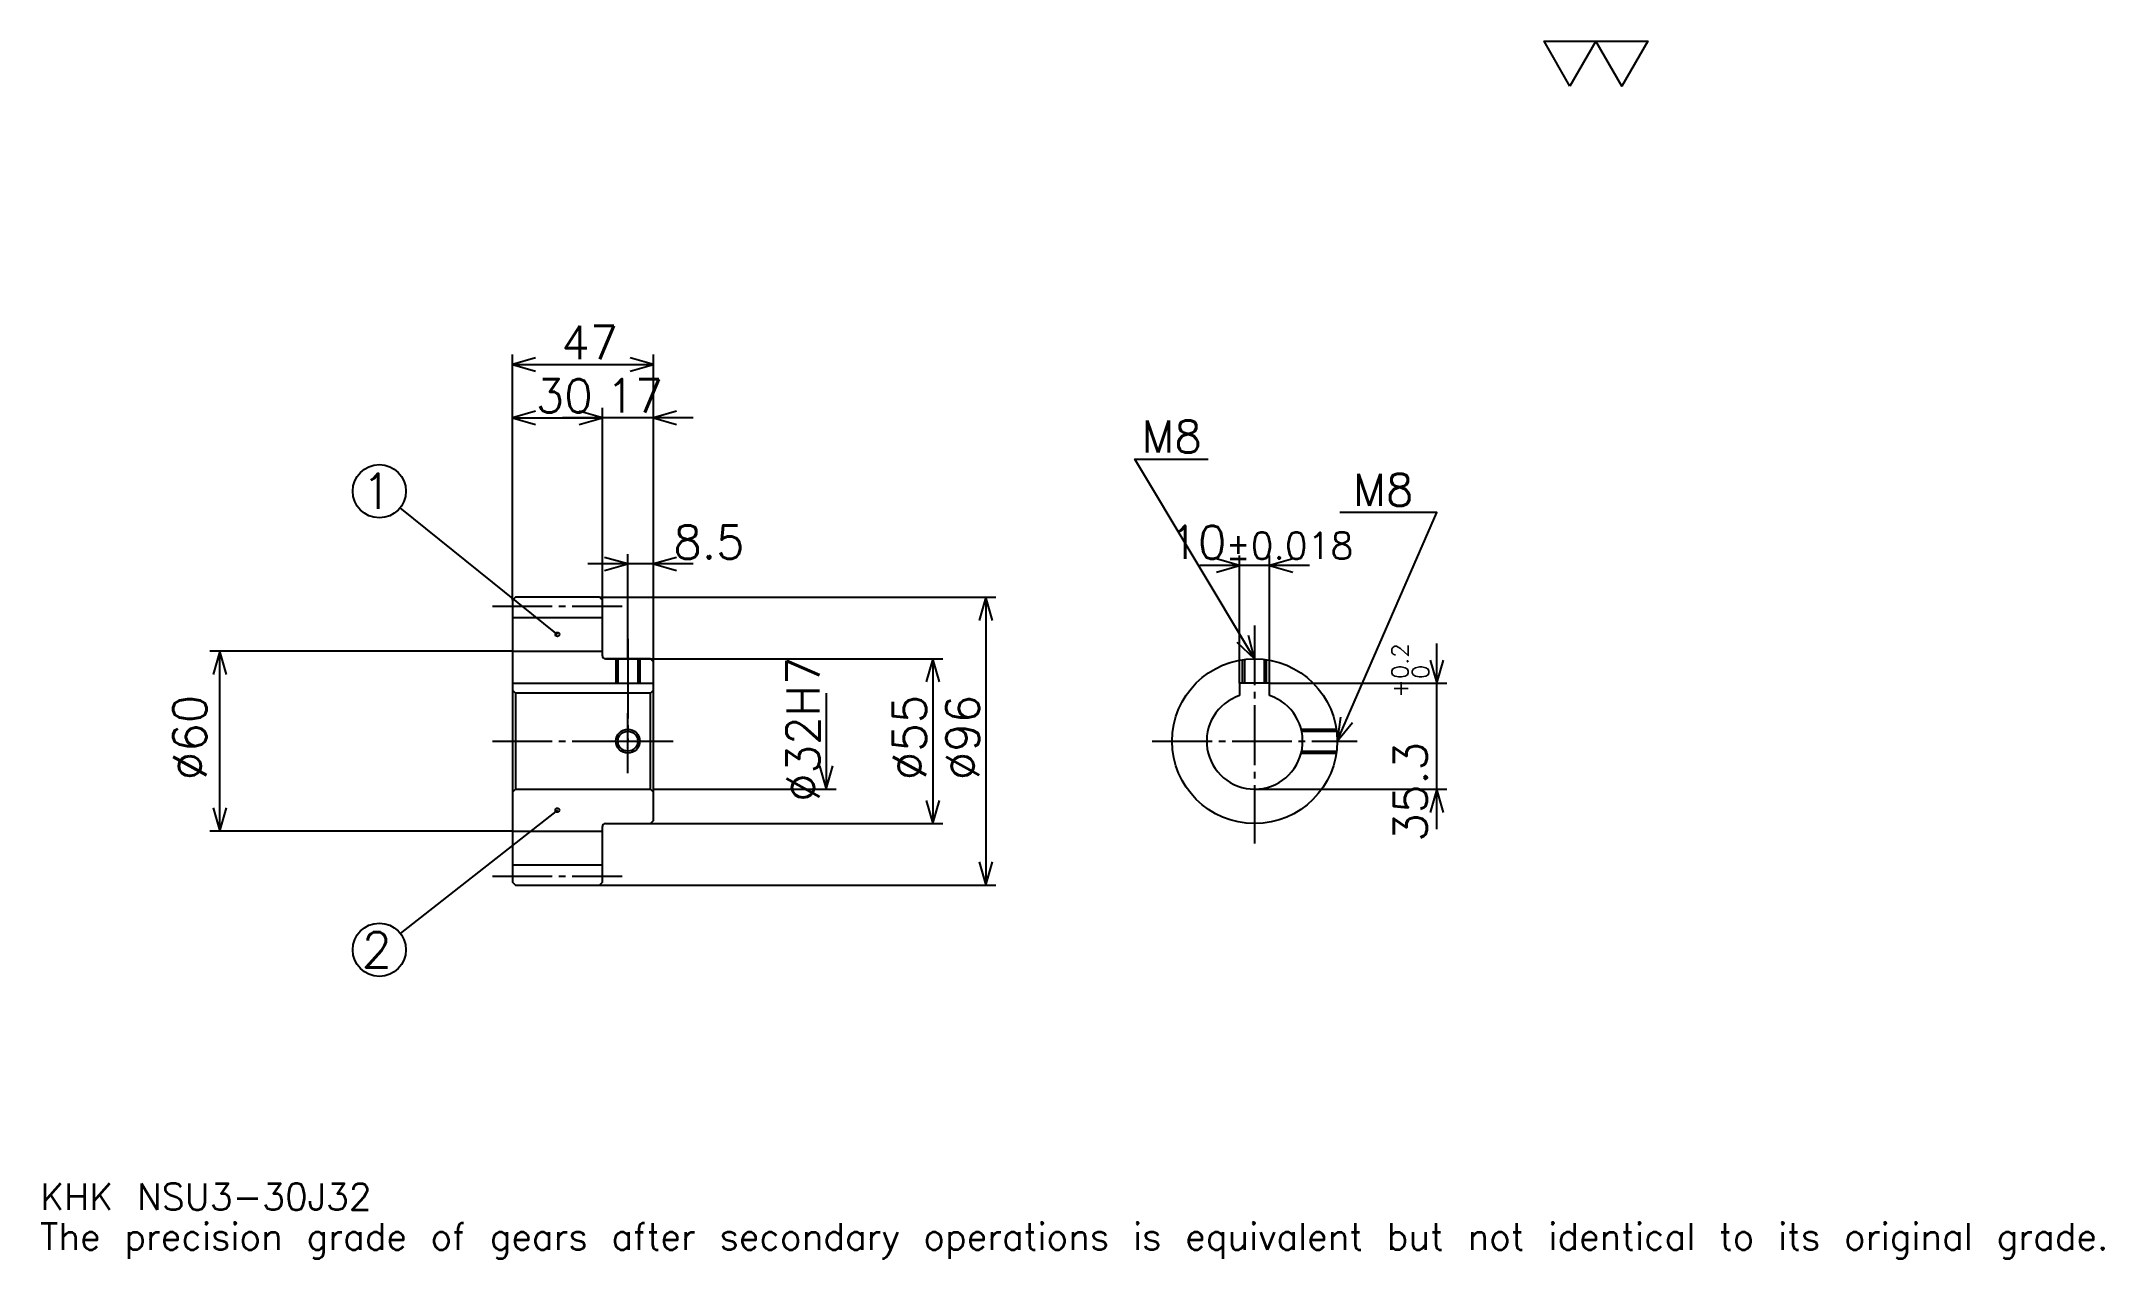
# Model space of a CAD drawing. Extents: x 23 to 710, y 8 to 414.
import ezdxf

# ---------------------------------------------------------------- set-up
doc = ezdxf.new("R2010")
doc.units = 0
doc.linetypes.add('DASHDOT', pattern=[26.608695, 19.956522, -2.217391, 2.217391, -2.217391])
doc.layers.get('0').update_dxf_attribs({"linetype": 'CONTINUOUS'})
doc.layers.add('DASHDOT', color=6, linetype='DASHDOT')
doc.styles.add('KANJI', font='TXT', dxfattribs={"bigfont": 'BIGFONT'})

msp = doc.modelspace()

# ---------------------------------------------------------------- linework, layer by layer
at = {"color": 5}
for p, q in [((179.608688, 228.717392), (179.608688, 309.652161)), ((226.608688, 228.717392), (226.608688, 309.652161)), ((179.608688, 306.32608), (226.608688, 306.32608)), ((209.608688, 228.717392), (209.608688, 291.913055)), ((179.608688, 288.586975), (209.608688, 288.586975)), ((239.91304, 288.586975), (196.304337, 288.586975)), ((194.608688, 216.342392), (142.172913, 258.50708)), ((218.108688, 228.717392), (218.108688, 243.130432)), ((422.065216, 200.017395), (422.065216, 242.58696)), ((432.065216, 200.017395), (432.065216, 242.58696)), ((239.91304, 239.804352), (204.804337, 239.804352)), ((445.369568, 239.260864), (408.760864, 239.260864)), ((179.608688, 227.717392), (179.608688, 228.717392)), ((208.608688, 228.717392), (226.608688, 228.717392)), ((209.608688, 227.717392), (209.608688, 228.717392)), ((218.108688, 208.217392), (218.108688, 228.717392)), ((218.108688, 208.217392), (218.108688, 228.717392)), ((226.608688, 228.717392), (340.804321, 228.717392)), ((226.608688, 207.217392), (226.608688, 228.717392)), ((337.478271, 228.717392), (337.478271, 132.717392)), ((487.826111, 151.41304), (487.826111, 213.321747)), ((179.608688, 210.717392), (78.717384, 210.717392)), ((82.043472, 150.717392), (82.043472, 210.717392)), ((210.608688, 208.217392), (226.608688, 208.217392)), ((226.608688, 208.217392), (323.065186, 208.217392)), ((319.739136, 208.217392), (319.739136, 153.217392)), ((432.065216, 200.017395), (491.152161, 200.017395)), ((284.260864, 196.717392), (284.260864, 164.717392)), ((226.608688, 164.717392), (287.586945, 164.717392)), ((427.065216, 164.717392), (491.152161, 164.717392)), ((194.608688, 157.717392), (142.239883, 116.643364)), ((210.608688, 153.217392), (226.608688, 153.217392)), ((226.608688, 153.217392), (323.065186, 153.217392)), ((179.608688, 150.717392), (78.717384, 150.717392)), ((208.608688, 132.717392), (226.608688, 132.717392)), ((226.608688, 132.717392), (340.804321, 132.717392))]:
    msp.add_line(p, q, dxfattribs=at)
at = {"color": 4}
for p, q in [((179.608688, 221.967392), (209.608688, 221.967392)), ((179.608688, 210.717392), (209.608688, 210.717392)), ((179.608688, 200.017395), (226.608688, 200.017395)), ((180.608688, 196.717392), (180.608688, 164.717392)), ((225.608688, 196.717392), (226.608688, 197.717392)), ((225.608688, 164.717392), (226.608688, 163.717392)), ((179.608688, 150.717392), (209.608688, 150.717392)), ((179.608688, 139.467392), (209.608688, 139.467392))]:
    msp.add_line(p, q, dxfattribs=at)
at = {"color": 7}
msp.add_lwpolyline([(532.173889, 399.130432), (523.526062, 414.119995), (558.117371, 414.119995), (549.469543, 399.130432), (540.821716, 414.119995), (532.173889, 399.130432)], dxfattribs=at)
at = {"color": 5}
for points in [[(187.369553, 308.543488), (179.608688, 306.32608), (187.369553, 304.108704)], [(218.847824, 304.108704), (226.608688, 306.32608), (218.847824, 308.543488)], [(187.369553, 290.804352), (179.608688, 288.586975), (187.369553, 286.369568)], [(201.847824, 286.369568), (209.608688, 288.586975), (201.847824, 290.804352)], [(201.847824, 286.369568), (209.608688, 288.586975), (201.847824, 290.804352)], [(234.369553, 290.804352), (226.608688, 288.586975), (234.369553, 286.369568)], [(427.065216, 208.217392), (387.152161, 274.739136), (411.543457, 274.739136)], [(454.565186, 180.717392), (487.82605, 257), (455.452148, 257)], [(210.347824, 237.58696), (218.108688, 239.804352), (210.347824, 242.021744)], [(234.369553, 242.021744), (226.608688, 239.804352), (234.369553, 237.58696)], [(414.304352, 237.043488), (422.065216, 239.260864), (414.304352, 241.478271)], [(439.826111, 241.478271), (432.065216, 239.260864), (439.826111, 237.043488)], [(339.695648, 220.956528), (337.478271, 228.717392), (335.260864, 220.956528)], [(421.170898, 213.731445), (427.065216, 208.217392), (424.973694, 216.013123)], [(84.260864, 202.956528), (82.043472, 210.717392), (79.82608, 202.956528)], [(321.956512, 200.456528), (319.739136, 208.217392), (317.521729, 200.456528)], [(485.608704, 207.778259), (487.826111, 200.017395), (490.043457, 207.778259)], [(455.634521, 188.717682), (454.565186, 180.717392), (459.699646, 186.945175)], [(282.043457, 172.478256), (284.260864, 164.717392), (286.478271, 172.478256)], [(79.82608, 158.478256), (82.043472, 150.717392), (84.260864, 158.478256)], [(317.521729, 160.978256), (319.739136, 153.217392), (321.956512, 160.978256)], [(490.043457, 156.956528), (487.826111, 164.717392), (485.608704, 156.956528)], [(335.260864, 140.478256), (337.478271, 132.717392), (339.695648, 140.478256)]]:
    msp.add_lwpolyline(points, dxfattribs=at)
at = {"color": 4}
for points in [[(209.608688, 209.217392), (209.608688, 227.717392), (208.608688, 228.717392), (180.608688, 228.717392), (179.608688, 227.717392), (179.608688, 163.717392)], [(210.608688, 153.217392), (225.608688, 153.217392), (226.608688, 154.217392), (226.608688, 207.217392), (225.608688, 208.217392), (210.608688, 208.217392)], [(214.108688, 208.217392), (214.108688, 200.017395)], [(214.783691, 208.217392), (214.783691, 200.017395)], [(221.433685, 208.217392), (221.433685, 200.017395)], [(222.108688, 208.217392), (222.108688, 200.017395)], [(423.065216, 200.017395), (423.065216, 207.924927)], [(423.740234, 200.017395), (423.740234, 208.01564)], [(430.390198, 200.017395), (430.390198, 208.01564)], [(431.065216, 200.017395), (431.065216, 207.924927)], [(432.065216, 195.916077), (432.065216, 200.017395), (422.065216, 200.017395), (422.065216, 195.916077)], [(179.608688, 163.717392), (180.608688, 164.717392), (225.608688, 164.717392), (225.608688, 196.717392), (180.608688, 196.717392), (179.608688, 197.717392)], [(442.557129, 184.717392), (454.272766, 184.717392)], [(442.715942, 184.042389), (454.363464, 184.042389)], [(442.557129, 176.717392), (454.272766, 176.717392)], [(442.715942, 177.392395), (454.363464, 177.392395)], [(179.608688, 163.717392), (179.608688, 133.717392), (180.608688, 132.717392), (208.608688, 132.717392), (209.608688, 133.717392), (209.608688, 152.217392)]]:
    msp.add_lwpolyline(points, dxfattribs=at)
at = {"color": 5}
for centre, radius in [((135.260864, 264.065216), 8.869565), ((194.608688, 216.342392), 0.665217), ((194.608688, 157.717392), 0.665217), ((135.260864, 111.169563), 8.869565)]:
    msp.add_circle(centre, radius, dxfattribs=at)
at = {"color": 4}
for centre, radius in [((427.065216, 180.717392), 27.5), ((218.108688, 180.717392), 3.325)]:
    msp.add_circle(centre, radius, dxfattribs=at)
at = {"color": 7}
msp.add_circle((218.108688, 180.717392), 4, dxfattribs=at)
at = {"color": 4}
for centre, radius, start, end in [((210.608688, 209.217392), 1, 180, 270), ((427.065216, 180.717392), 16, 108.209957329, 71.790042671), ((210.608688, 152.217392), 1, 90, 180)]:
    msp.add_arc(centre, radius, start, end, dxfattribs=at)
at = {"layer": 'DASHDOT', "color": 7}
for p, q in [((172.956512, 225.717392), (216.260864, 225.717392)), ((427.065216, 219.304352), (427.065216, 146.565216)), ((218.108688, 208.217392), (218.108688, 180.717392)), ((172.956512, 180.717392), (233.260864, 180.717392)), ((392.913025, 180.717392), (461.217407, 180.717392)), ((172.956512, 135.717392), (216.260864, 135.717392))]:
    msp.add_line(p, q, dxfattribs=at)
for points in [[(218.108688, 214.869568), (218.108688, 193.365219)], [(218.108688, 170.065216), (218.108688, 191.369568)], [(207.456512, 180.717392), (228.760864, 180.717392)]]:
    msp.add_lwpolyline(points, dxfattribs=at)

# ---------------------------------------------------------------- texts
at = {"color": 7, "style": 'KANJI'}
for s, height, p in [('47', 11.086957, (195.902161, 308.100006)), ('30', 11.086957, (187.402161, 290.36087)), ('17', 11.086957, (210.902161, 290.36087)), ('M8', 10.643479, (389.369568, 276.956512)), ('1', 11.826087, (129.347809, 258.152161)), ('M8', 10.643479, (459.886963, 259.217407)), ('8.5', 11.086957, (233.260864, 241.578262)), ('10', 11.086957, (398.636047, 241.478271)), ('%%p0.018', 8.869565, (417.371643, 241.478271)), ('2', 11.826087, (129.347809, 105.256523)), ('KHK NSU3-30J32', 8.869565, (22.173914, 24.391304)), ('The precision grade of gears after secondary operations is equivalent but not identical to its original grade.', 8.869565, (22.173914, 11.086957))]:
    msp.add_text(s, height=height, dxfattribs=at).set_placement(p)
for s, height, p in [('%%c32H7', 11.086957, (282.043457, 160.483704)), ('0.2', 5.543478, (478.291321, 201.421936)), ('+', 5.543478, (478.291321, 195.213242)), ('0', 5.543478, (485.165222, 201.421936)), ('%%c60', 11.086957, (77.608688, 167.690216)), ('%%c55', 11.086957, (317.521729, 167.690216)), ('%%c96', 11.086957, (335.260864, 167.690216)), ('35.3', 11.086957, (484.5, 147.224503))]:
    msp.add_text(s, height=height, rotation=90, dxfattribs=at).set_placement(p)

doc.saveas('drawing.dxf')
